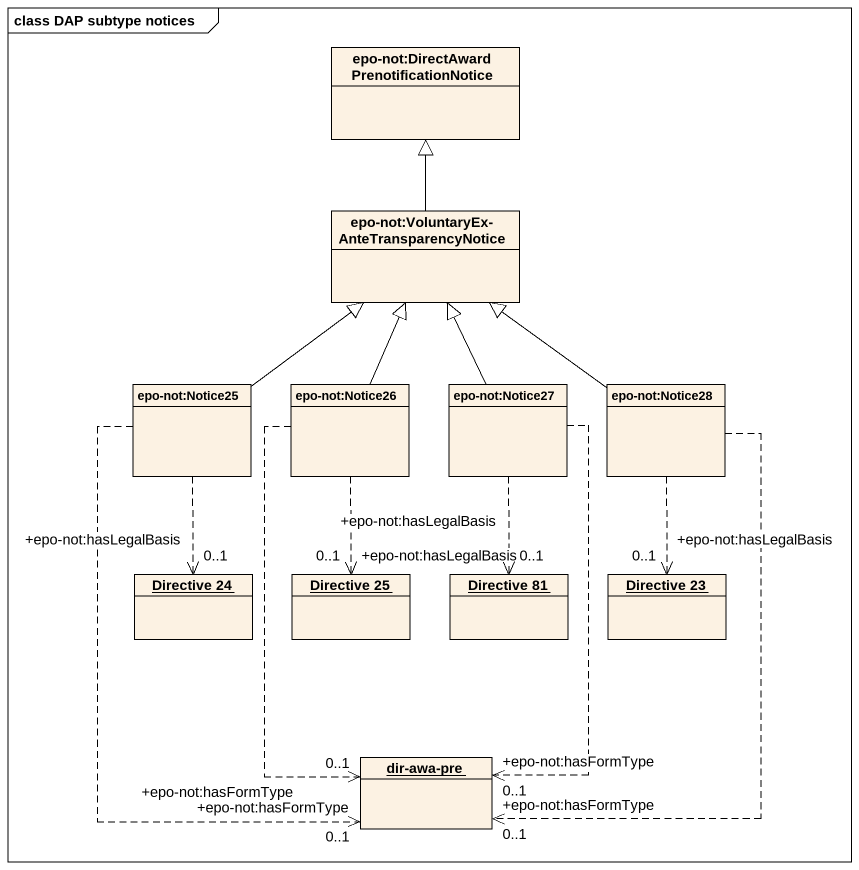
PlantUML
@startuml
mainframe class DAP subtype notices
hide circle
hide empty members
class "epo-not:DirectAwardPrenotificationNotice" as epo_not_DirectAwardPrenotifi
class "epo-not:VoluntaryEx-AnteTransparencyNotice" as epo_not_VoluntaryEx
class "epo-not:Notice25" as epo_not_Notice25
class "epo-not:Notice26" as epo_not_Notice26
class "epo-not:Notice27" as epo_not_Notice27
class "epo-not:Notice28" as epo_not_Notice28
object "Directive 24" as Directive_24
object "Directive 25" as Directive_25
object "Directive 81" as Directive_81
object "Directive 23" as Directive_23
object "dir-awa-pre" as dir_awa_pre
epo_not_VoluntaryEx -up-|> epo_not_DirectAwardPrenotifi
epo_not_Notice25 -up-|> epo_not_VoluntaryEx
epo_not_Notice25 ..> "+epo-not:hasLegalBasis\n0..1" Directive_24
epo_not_Notice25 ..> "+epo-not:hasFormType\n0..1" dir_awa_pre
epo_not_Notice26 -up-|> epo_not_VoluntaryEx
epo_not_Notice26 ..> "+epo-not:hasLegalBasis\n0..1" Directive_25
epo_not_Notice26 ..> "+epo-not:hasFormType\n0..1" dir_awa_pre
epo_not_Notice27 -up-|> epo_not_VoluntaryEx
epo_not_Notice27 ..> "+epo-not:hasLegalBasis\n0..1" Directive_81
epo_not_Notice27 ..> "+epo-not:hasFormType\n0..1" dir_awa_pre
epo_not_Notice28 -up-|> epo_not_VoluntaryEx
epo_not_Notice28 ..> "+epo-not:hasLegalBasis\n0..1" Directive_23
epo_not_Notice28 ..> "+epo-not:hasFormType\n0..1" dir_awa_pre
@enduml
